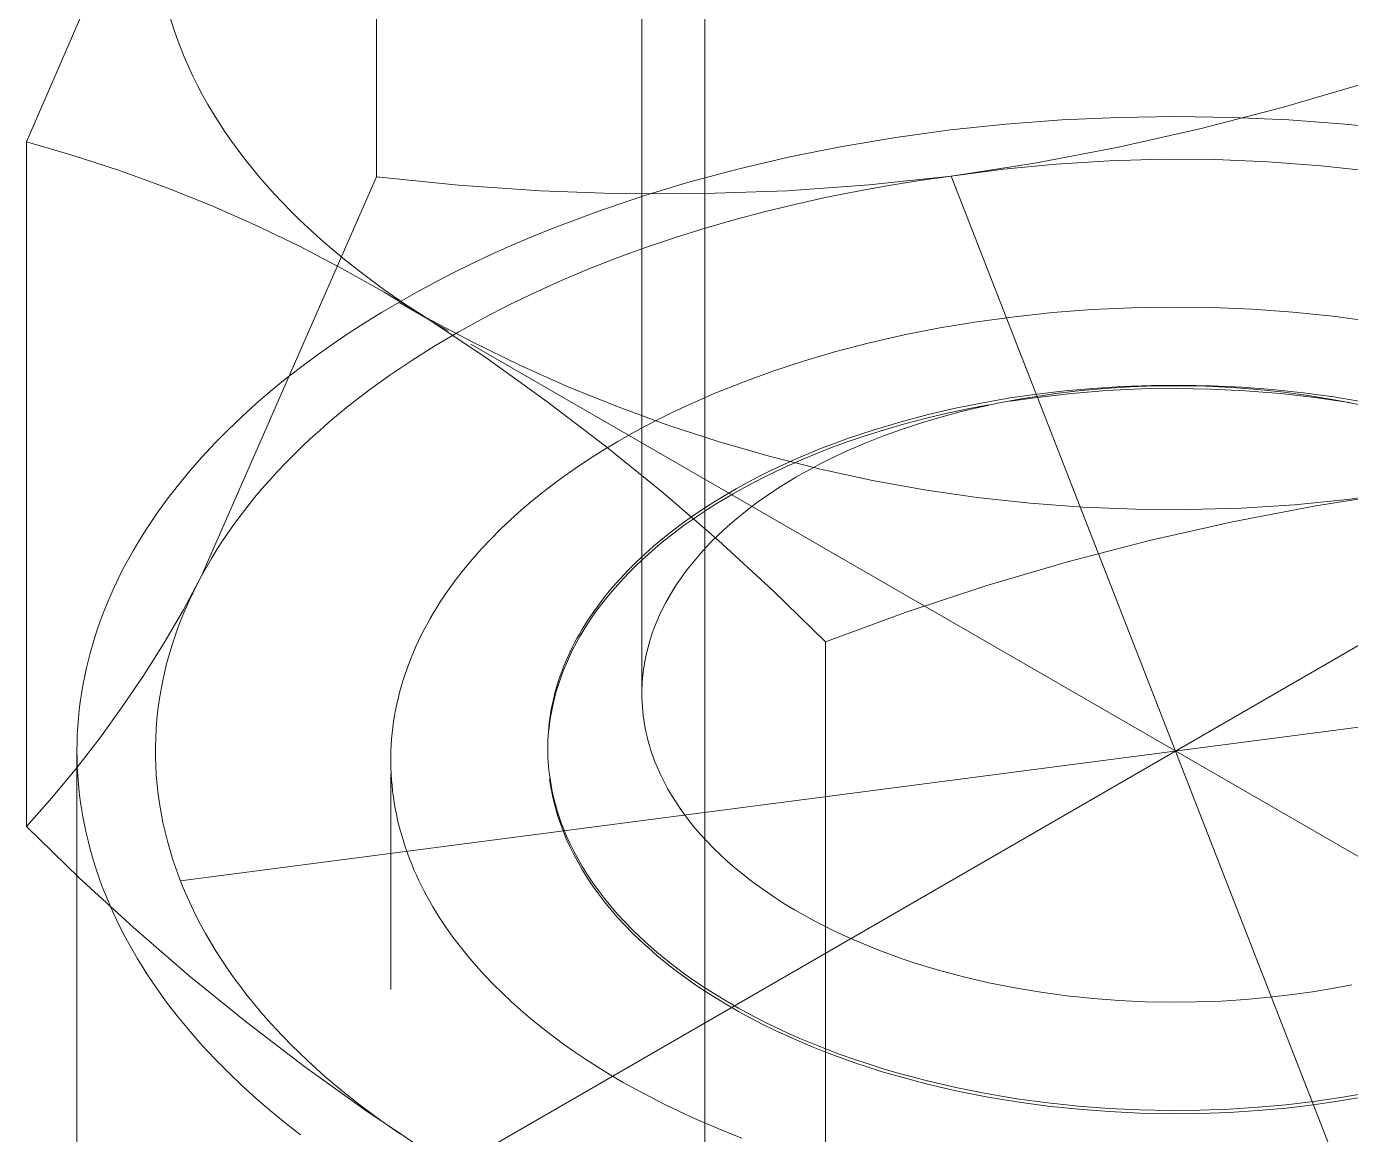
# Model space of a CAD drawing. Header units: inches. Extents: x -14 to 184, y -4 to 134.
# Drawn here: x 101.9169 to 102.2491, y 63.6651 to 63.9429 of the extents above; entities that cross this region are included whole.
import ezdxf

# ---------------------------------------------------------------- set-up
doc = ezdxf.new("R2010")
doc.units = ezdxf.units.IN
doc.linetypes.add('HIDDEN', pattern=[1.905, 1.27, -0.635])
doc.layers.add('ZANO_R', color=7, linetype='Continuous', lineweight=0)
doc.layers.add('ZANO_R_przerywana', color=250, linetype='HIDDEN', lineweight=0)

msp = doc.modelspace()

# ---------------------------------------------------------------- linework, layer by layer
at = {"layer": 'ZANO_R'}
for p, q in [((102.07128, 63.77559), (102.07128, 64.09901)), ((102.0047, 63.90529), (102.0047, 64.07691)), ((102.08703, 63.58622), (102.08703, 64.0649)), ((101.91689, 63.91401), (101.95845, 64.00972)), ((101.95299, 63.94498), (101.95376, 63.94255)), ((101.95376, 63.94255), (101.9546, 63.94012)), ((101.9546, 63.94012), (101.9555, 63.93771)), ((101.9555, 63.93771), (101.95648, 63.9353)), ((101.95648, 63.9353), (101.95753, 63.9329)), ((101.95753, 63.9329), (101.95865, 63.93051)), ((101.95865, 63.93051), (101.95983, 63.92813)), ((101.95983, 63.92813), (101.96108, 63.92577)), ((102.2527, 63.92878), (102.23225, 63.92275)), ((101.96108, 63.92577), (101.9624, 63.92342)), ((101.9624, 63.92342), (101.96379, 63.92109)), ((101.96379, 63.92109), (101.96524, 63.91877)), ((102.17667, 63.91953), (102.19088, 63.92017)), ((102.19088, 63.92017), (102.20514, 63.92038)), ((102.20514, 63.92038), (102.2194, 63.92017)), ((102.23225, 63.92275), (102.21162, 63.91739)), ((102.2194, 63.92017), (102.2336, 63.91953)), ((101.96524, 63.91877), (101.96676, 63.91647)), ((102.13497, 63.91514), (102.14867, 63.91701)), ((102.14867, 63.91701), (102.16259, 63.91848)), ((102.16259, 63.91848), (102.17667, 63.91953)), ((102.21162, 63.91739), (102.19082, 63.91271)), ((102.2336, 63.91953), (102.24769, 63.91848)), ((102.24769, 63.91848), (102.26161, 63.91701)), ((101.91689, 63.91401), (101.91689, 63.74239)), ((101.92861, 63.91061), (101.91689, 63.91401)), ((101.96676, 63.91647), (101.96834, 63.91419)), ((101.96834, 63.91419), (101.96999, 63.91193)), ((102.12154, 63.91289), (102.13497, 63.91514)), ((101.94021, 63.90682), (101.92861, 63.91061)), ((101.96999, 63.91193), (101.9717, 63.90968)), ((102.09568, 63.90729), (102.10843, 63.91026)), ((102.10843, 63.91026), (102.12154, 63.91289)), ((102.19082, 63.91271), (102.16988, 63.90871)), ((101.95168, 63.90265), (101.94021, 63.90682)), ((101.9717, 63.90968), (101.97347, 63.90746)), ((101.97347, 63.90746), (101.9753, 63.90525)), ((102.08333, 63.904), (102.09568, 63.90729)), ((102.16988, 63.90871), (102.14883, 63.9054)), ((102.16201, 63.90714), (102.14883, 63.9054)), ((102.17525, 63.90844), (102.16201, 63.90714)), ((102.18852, 63.90927), (102.17525, 63.90844)), ((102.20182, 63.90965), (102.18852, 63.90927)), ((102.21512, 63.90958), (102.20182, 63.90965)), ((102.22841, 63.90904), (102.21512, 63.90958)), ((102.24167, 63.90805), (102.22841, 63.90904)), ((102.2549, 63.9066), (102.24167, 63.90805)), ((102.0047, 63.90529), (101.96079, 63.80518)), ((101.9753, 63.90525), (101.97718, 63.90307)), ((102.02523, 63.90315), (102.0047, 63.90529)), ((102.07141, 63.9004), (102.08333, 63.904)), ((102.14883, 63.9054), (102.1283, 63.90323)), ((102.14102, 63.90431), (102.13322, 63.90306)), ((102.14883, 63.9054), (102.14102, 63.90431)), ((102.14883, 63.9054), (102.26145, 63.61715)), ((101.96301, 63.89811), (101.95168, 63.90265)), ((101.97718, 63.90307), (101.97913, 63.90091)), ((101.97913, 63.90091), (101.98113, 63.89878)), ((102.04582, 63.90173), (102.02523, 63.90315)), ((102.06645, 63.90102), (102.04582, 63.90173)), ((102.05995, 63.89651), (102.07141, 63.9004)), ((102.08709, 63.90104), (102.06645, 63.90102)), ((102.10771, 63.90177), (102.08709, 63.90104)), ((102.1283, 63.90323), (102.10771, 63.90177)), ((102.11767, 63.90012), (102.10995, 63.89842)), ((102.12543, 63.90167), (102.11767, 63.90012)), ((102.13322, 63.90306), (102.12543, 63.90167)), ((101.97419, 63.8932), (101.96301, 63.89811)), ((101.98113, 63.89878), (101.98319, 63.89667)), ((101.98319, 63.89667), (101.9853, 63.89458)), ((102.10995, 63.89842), (102.10228, 63.89656)), ((101.9853, 63.89458), (101.98747, 63.89252)), ((102.04898, 63.89237), (102.05995, 63.89651)), ((102.09469, 63.89455), (102.08717, 63.89238)), ((102.10228, 63.89656), (102.09469, 63.89455)), ((101.98519, 63.88793), (101.97419, 63.8932)), ((101.98747, 63.89252), (101.98969, 63.89049)), ((101.98969, 63.89049), (101.99196, 63.88848)), ((102.03851, 63.88801), (102.04368, 63.89022)), ((102.04368, 63.89022), (102.04898, 63.89237)), ((102.07975, 63.89007), (102.07243, 63.8876)), ((102.08717, 63.89238), (102.07975, 63.89007)), ((101.99602, 63.8823), (101.98519, 63.88793)), ((101.99196, 63.88848), (101.99664, 63.88455)), ((102.03347, 63.88574), (102.03851, 63.88801)), ((102.07243, 63.8876), (102.06524, 63.88499)), ((101.99664, 63.88455), (102.00151, 63.88073)), ((102.02379, 63.88108), (102.02856, 63.88343)), ((102.02856, 63.88343), (102.03347, 63.88574)), ((102.06524, 63.88499), (102.05818, 63.88223)), ((102.00666, 63.87632), (101.99602, 63.8823)), ((102.00151, 63.88073), (102.00655, 63.87703)), ((102.01915, 63.87868), (102.02379, 63.88108)), ((102.05818, 63.88223), (102.05127, 63.87933)), ((102.00655, 63.87703), (102.01175, 63.87345)), ((102.01464, 63.87625), (102.01915, 63.87868)), ((102.05127, 63.87933), (102.04452, 63.87629)), ((102.00599, 63.87126), (102.01026, 63.87378)), ((102.0171, 63.87), (102.00666, 63.87632)), ((102.01026, 63.87378), (102.01464, 63.87625)), ((102.01026, 63.87378), (102.02264, 63.86664)), ((102.01175, 63.87345), (102.0171, 63.87)), ((102.04452, 63.87629), (102.03795, 63.87313)), ((102.00177, 63.86865), (102.00599, 63.87126)), ((102.03795, 63.87313), (102.03155, 63.86983)), ((102.15529, 63.8689), (102.16475, 63.87019)), ((102.16475, 63.87019), (102.17441, 63.87122)), ((102.17441, 63.87122), (102.18423, 63.87197)), ((102.18423, 63.87197), (102.19419, 63.87243)), ((102.19419, 63.87243), (102.20424, 63.87261)), ((102.20424, 63.87261), (102.21434, 63.87248)), ((102.21434, 63.87248), (102.22446, 63.87206)), ((102.22446, 63.87206), (102.23456, 63.87133)), ((102.23456, 63.87133), (102.24459, 63.8703)), ((102.24459, 63.8703), (102.25452, 63.86897)), ((101.99762, 63.86597), (102.00177, 63.86865)), ((102.03244, 63.85971), (102.0171, 63.87)), ((102.0171, 63.87), (102.02886, 63.86377)), ((102.03155, 63.86983), (102.02535, 63.86641)), ((102.13707, 63.8656), (102.14605, 63.86737)), ((102.14605, 63.86737), (102.15529, 63.8689)), ((101.99354, 63.86322), (101.99762, 63.86597)), ((102.01026, 63.64876), (102.38492, 63.86507)), ((102.02535, 63.86641), (102.01936, 63.86288)), ((102.02886, 63.86377), (102.04082, 63.85795)), ((102.11996, 63.86142), (102.12837, 63.86361)), ((102.12837, 63.86361), (102.13707, 63.8656)), ((101.98562, 63.85747), (101.98954, 63.86038)), ((101.98954, 63.86038), (101.99354, 63.86322)), ((102.01936, 63.86288), (102.01358, 63.85924)), ((102.02838, 63.86332), (102.40001, 63.64876)), ((102.11186, 63.85904), (102.11996, 63.86142)), ((101.98179, 63.85449), (101.98562, 63.85747)), ((102.01358, 63.85924), (102.00802, 63.85549)), ((102.04746, 63.84895), (102.03244, 63.85971)), ((102.04082, 63.85795), (102.05297, 63.85254)), ((102.1041, 63.8565), (102.11186, 63.85904)), ((101.97806, 63.85143), (101.98179, 63.85449)), ((102.00802, 63.85549), (102.0027, 63.85165)), ((102.08945, 63.85091), (102.09667, 63.8538)), ((102.09667, 63.8538), (102.1041, 63.8565)), ((101.97442, 63.8483), (101.97806, 63.85143)), ((102.0027, 63.85165), (101.99761, 63.84772)), ((102.05297, 63.85254), (102.0653, 63.84756)), ((102.08234, 63.84779), (102.08945, 63.85091)), ((102.16367, 63.8498), (102.17048, 63.85078)), ((102.16589, 63.84948), (102.1708, 63.85029)), ((102.17048, 63.85078), (102.17737, 63.85158)), ((102.17048, 63.84996), (102.17916, 63.85094)), ((102.1708, 63.85029), (102.17568, 63.85098)), ((102.17568, 63.85098), (102.18153, 63.85166)), ((102.17737, 63.85158), (102.18443, 63.85222)), ((102.17916, 63.85094), (102.18786, 63.85164)), ((102.18153, 63.85166), (102.18753, 63.8522)), ((102.18443, 63.85222), (102.19165, 63.85267)), ((102.18753, 63.8522), (102.19367, 63.85259)), ((102.18786, 63.85164), (102.19658, 63.85206)), ((102.19165, 63.85267), (102.19902, 63.85294)), ((102.19367, 63.85259), (102.19993, 63.85282)), ((102.19658, 63.85206), (102.2053, 63.85219)), ((102.19902, 63.85294), (102.2065, 63.85301)), ((102.19993, 63.85282), (102.2063, 63.85287)), ((102.2053, 63.85219), (102.21403, 63.85204)), ((102.2063, 63.85287), (102.21275, 63.85275)), ((102.2065, 63.85301), (102.21409, 63.85286)), ((102.21275, 63.85275), (102.21926, 63.85244)), ((102.21403, 63.85204), (102.22275, 63.85161)), ((102.21409, 63.85286), (102.22175, 63.8525)), ((102.21926, 63.85244), (102.22581, 63.85195)), ((102.22175, 63.8525), (102.22946, 63.85192)), ((102.22275, 63.85161), (102.23145, 63.8509)), ((102.22581, 63.85195), (102.23238, 63.85126)), ((102.22946, 63.85192), (102.23719, 63.8511)), ((102.23145, 63.8509), (102.24012, 63.84991)), ((102.23238, 63.85126), (102.23895, 63.85037)), ((102.23719, 63.8511), (102.24491, 63.85006)), ((102.23895, 63.85037), (102.24547, 63.84928)), ((101.97089, 63.84509), (101.97442, 63.8483)), ((101.99761, 63.84772), (101.99277, 63.84371)), ((102.06215, 63.83775), (102.04746, 63.84895)), ((102.0653, 63.84756), (102.0778, 63.843)), ((102.07884, 63.84613), (102.08234, 63.84779)), ((102.14311, 63.84566), (102.14996, 63.84724)), ((102.14784, 63.84596), (102.15303, 63.84707)), ((102.14996, 63.84724), (102.15682, 63.84862)), ((102.15114, 63.84631), (102.15605, 63.84749)), ((102.15303, 63.84707), (102.15822, 63.84806)), ((102.15605, 63.84749), (102.16097, 63.84855)), ((102.15682, 63.84862), (102.16367, 63.8498)), ((102.16097, 63.84855), (102.16589, 63.84948)), ((102.16367, 63.84898), (102.17048, 63.84996)), ((102.24012, 63.84991), (102.24876, 63.84863)), ((102.24491, 63.85006), (102.25259, 63.84878)), ((102.24547, 63.84928), (102.25194, 63.848)), ((101.96747, 63.84182), (101.97089, 63.84509)), ((101.99277, 63.84371), (101.99044, 63.84168)), ((102.07196, 63.84265), (102.07538, 63.84442)), ((102.07538, 63.84442), (102.07884, 63.84613)), ((102.12955, 63.84185), (102.1363, 63.84386)), ((102.1363, 63.84386), (102.14311, 63.84566)), ((102.13664, 63.84199), (102.14142, 63.84356)), ((102.13751, 63.84338), (102.14266, 63.84473)), ((102.14142, 63.84356), (102.14626, 63.845)), ((102.14266, 63.84473), (102.14784, 63.84596)), ((102.14626, 63.845), (102.15114, 63.84631)), ((101.96417, 63.83848), (101.96747, 63.84182)), ((101.99044, 63.84168), (101.98818, 63.83962)), ((102.06526, 63.83893), (102.06859, 63.84082)), ((102.06859, 63.84082), (102.07196, 63.84265)), ((102.0778, 63.843), (102.09044, 63.83887)), ((102.1223, 63.8386), (102.12732, 63.84032)), ((102.1229, 63.83963), (102.12955, 63.84185)), ((102.1273, 63.83846), (102.13193, 63.84029)), ((102.12732, 63.84032), (102.13239, 63.84191)), ((102.13193, 63.84029), (102.13664, 63.84199)), ((102.13239, 63.84191), (102.13751, 63.84338)), ((101.96098, 63.83507), (101.96417, 63.83848)), ((101.98598, 63.83755), (101.98384, 63.83547)), ((101.98818, 63.83962), (101.98598, 63.83755)), ((102.05879, 63.83497), (102.062, 63.83698)), ((102.062, 63.83698), (102.06526, 63.83893)), ((102.0765, 63.82611), (102.06215, 63.83775)), ((102.09044, 63.83887), (102.10322, 63.83519)), ((102.11316, 63.83589), (102.11637, 63.83719)), ((102.11637, 63.83719), (102.11962, 63.83843)), ((102.11736, 63.83676), (102.1223, 63.8386)), ((102.11962, 63.83843), (102.1229, 63.83963)), ((102.12277, 63.83651), (102.1273, 63.83846)), ((101.95793, 63.8316), (101.96098, 63.83507)), ((101.98384, 63.83547), (101.98177, 63.83337)), ((102.05565, 63.8329), (102.05879, 63.83497)), ((102.10322, 63.83519), (102.11612, 63.83194)), ((102.10687, 63.83314), (102.10999, 63.83454)), ((102.10774, 63.83272), (102.1125, 63.8348)), ((102.10999, 63.83454), (102.11316, 63.83589)), ((102.1125, 63.8348), (102.11736, 63.83676)), ((102.11619, 63.83335), (102.11835, 63.83443)), ((102.11835, 63.83443), (102.12277, 63.83651)), ((101.955, 63.82806), (101.95793, 63.8316)), ((101.97976, 63.83126), (101.97782, 63.82913)), ((101.98177, 63.83337), (101.97976, 63.83126)), ((102.04958, 63.8286), (102.05258, 63.83078)), ((102.05258, 63.83078), (102.05565, 63.8329)), ((102.09856, 63.82821), (102.10309, 63.83052)), ((102.10078, 63.83018), (102.1038, 63.83168)), ((102.10309, 63.83052), (102.10774, 63.83272)), ((102.1038, 63.83168), (102.10687, 63.83314)), ((102.10993, 63.82992), (102.11198, 63.83109)), ((102.11198, 63.83109), (102.11407, 63.83223)), ((102.11407, 63.83223), (102.11619, 63.83335)), ((102.11612, 63.83194), (102.12912, 63.82914)), ((101.95222, 63.82447), (101.955, 63.82806)), ((101.97594, 63.82699), (101.97413, 63.82485)), ((101.97782, 63.82913), (101.97594, 63.82699)), ((102.04666, 63.82637), (102.04958, 63.8286)), ((102.09207, 63.82537), (102.09491, 63.82702)), ((102.09417, 63.82579), (102.09856, 63.82821)), ((102.09491, 63.82702), (102.09781, 63.82863)), ((102.09781, 63.82863), (102.10078, 63.83018)), ((102.10402, 63.82623), (102.10595, 63.82749)), ((102.10595, 63.82749), (102.10792, 63.82872)), ((102.10792, 63.82872), (102.10993, 63.82992)), ((102.12912, 63.82914), (102.14221, 63.82679)), ((101.94957, 63.82081), (101.95222, 63.82447)), ((101.97413, 63.82485), (101.97239, 63.82269)), ((102.04106, 63.82175), (102.04382, 63.82409)), ((102.04382, 63.82409), (102.04666, 63.82637)), ((102.09048, 63.81404), (102.0765, 63.82611)), ((102.08659, 63.82194), (102.0893, 63.82368)), ((102.0893, 63.82368), (102.09207, 63.82537)), ((102.08993, 63.82326), (102.09417, 63.82579)), ((102.09851, 63.82232), (102.1003, 63.82365)), ((102.1003, 63.82365), (102.10214, 63.82495)), ((102.10214, 63.82495), (102.10402, 63.82623)), ((102.14221, 63.82679), (102.15538, 63.82488)), ((102.15538, 63.82488), (102.1686, 63.82344)), ((102.23502, 63.82305), (102.24826, 63.82434)), ((102.26145, 63.82609), (102.24039, 63.82278)), ((102.24826, 63.82434), (102.26145, 63.82609)), ((101.94707, 63.81711), (101.94957, 63.82081)), ((101.97071, 63.82052), (101.9691, 63.81834)), ((101.97239, 63.82269), (101.97071, 63.82052)), ((102.03839, 63.81936), (102.04106, 63.82175)), ((102.08386, 63.81927), (102.08584, 63.82062)), ((102.08396, 63.82016), (102.08659, 63.82194)), ((102.08584, 63.82062), (102.08786, 63.82195)), ((102.08786, 63.82195), (102.08993, 63.82326)), ((102.09508, 63.81959), (102.09677, 63.82096)), ((102.09677, 63.82096), (102.09851, 63.82232)), ((102.1686, 63.82344), (102.18186, 63.82245)), ((102.18186, 63.82245), (102.19515, 63.82191)), ((102.19515, 63.82191), (102.20845, 63.82183)), ((102.20845, 63.82183), (102.22175, 63.82221)), ((102.24039, 63.82278), (102.21945, 63.81877)), ((102.22175, 63.82221), (102.23502, 63.82305)), ((101.94588, 63.81523), (101.94707, 63.81711)), ((101.9691, 63.81834), (101.96755, 63.81616)), ((102.03581, 63.81692), (102.03839, 63.81936)), ((102.07893, 63.81647), (102.08141, 63.81833)), ((102.08003, 63.81649), (102.08192, 63.81789)), ((102.08141, 63.81833), (102.08396, 63.82016)), ((102.08192, 63.81789), (102.08386, 63.81927)), ((102.09186, 63.81677), (102.09345, 63.81819)), ((102.09345, 63.81819), (102.09508, 63.81959)), ((102.21945, 63.81877), (102.19865, 63.81409)), ((101.94472, 63.81335), (101.94588, 63.81523)), ((101.96607, 63.81397), (101.96465, 63.81178)), ((101.96755, 63.81616), (101.96607, 63.81397)), ((102.03096, 63.81191), (102.03334, 63.81444)), ((102.03334, 63.81444), (102.03581, 63.81692)), ((102.07423, 63.81263), (102.07654, 63.81457)), ((102.07464, 63.81216), (102.07639, 63.81363)), ((102.07639, 63.81363), (102.07818, 63.81507)), ((102.07654, 63.81457), (102.07893, 63.81647)), ((102.07818, 63.81507), (102.08003, 63.81649)), ((102.08744, 63.8124), (102.08885, 63.81387)), ((102.08885, 63.81387), (102.09033, 63.81533)), ((102.09033, 63.81533), (102.09186, 63.81677)), ((102.10409, 63.80155), (102.09048, 63.81404)), ((102.19865, 63.81409), (102.17802, 63.80873)), ((101.94253, 63.80954), (101.94361, 63.81145)), ((101.94361, 63.81145), (101.94472, 63.81335)), ((101.96465, 63.81178), (101.9633, 63.80958)), ((102.02868, 63.80934), (102.03096, 63.81191)), ((102.06987, 63.80865), (102.07201, 63.81066)), ((102.07128, 63.80917), (102.07293, 63.81068)), ((102.07201, 63.81066), (102.07423, 63.81263)), ((102.07293, 63.81068), (102.07464, 63.81216)), ((102.08477, 63.8094), (102.08607, 63.81091)), ((102.08607, 63.81091), (102.08744, 63.8124)), ((101.9405, 63.80568), (101.94149, 63.80761)), ((101.94149, 63.80761), (101.94253, 63.80954)), ((101.96201, 63.80738), (101.96079, 63.80518)), ((101.9633, 63.80958), (101.96201, 63.80738)), ((102.02652, 63.80672), (102.02868, 63.80934)), ((102.06783, 63.80661), (102.06987, 63.80865)), ((102.06814, 63.80611), (102.06969, 63.80765)), ((102.06969, 63.80765), (102.07128, 63.80917)), ((102.08234, 63.80635), (102.08352, 63.80788)), ((102.08352, 63.80788), (102.08477, 63.8094)), ((102.17802, 63.80873), (102.15757, 63.8027)), ((101.93863, 63.80178), (101.93954, 63.80374)), ((101.93954, 63.80374), (101.9405, 63.80568)), ((101.96079, 63.80518), (101.95624, 63.79672)), ((101.96079, 63.80518), (101.95967, 63.80305)), ((102.02251, 63.80138), (102.02446, 63.80407)), ((102.02446, 63.80407), (102.02652, 63.80672)), ((102.06403, 63.80246), (102.06588, 63.80455)), ((102.06521, 63.80298), (102.06665, 63.80455)), ((102.06588, 63.80455), (102.06783, 63.80661)), ((102.06665, 63.80455), (102.06814, 63.80611)), ((102.08014, 63.80325), (102.08121, 63.8048)), ((102.08121, 63.8048), (102.08234, 63.80635)), ((101.93776, 63.79982), (101.93863, 63.80178)), ((101.95861, 63.8009), (101.95759, 63.79873)), ((101.95967, 63.80305), (101.95861, 63.8009)), ((102.02158, 63.80002), (102.02251, 63.80138)), ((102.06062, 63.79821), (102.06227, 63.80034)), ((102.06227, 63.80034), (102.06403, 63.80246)), ((102.06249, 63.7998), (102.06382, 63.8014)), ((102.06382, 63.8014), (102.06521, 63.80298)), ((102.07819, 63.80011), (102.07914, 63.80168)), ((102.07914, 63.80168), (102.08014, 63.80325)), ((102.11732, 63.78866), (102.10409, 63.80155)), ((102.15757, 63.8027), (102.13733, 63.79601)), ((101.93614, 63.79586), (101.93693, 63.79785)), ((101.93693, 63.79785), (101.93776, 63.79982)), ((101.95759, 63.79873), (101.95663, 63.79655)), ((102.01898, 63.7959), (102.01982, 63.79728)), ((102.01982, 63.79728), (102.02069, 63.79865)), ((102.02069, 63.79865), (102.02158, 63.80002)), ((102.05905, 63.79605), (102.06062, 63.79821)), ((102.06, 63.79656), (102.06122, 63.79818)), ((102.06122, 63.79818), (102.06249, 63.7998)), ((102.07649, 63.79694), (102.07731, 63.79853)), ((102.07731, 63.79853), (102.07819, 63.80011)), ((101.93469, 63.79188), (101.93539, 63.79387)), ((101.93539, 63.79387), (101.93614, 63.79586)), ((101.95624, 63.79672), (101.95141, 63.78842)), ((101.95573, 63.79435), (101.95488, 63.79213)), ((101.9555, 63.72876), (102.45477, 63.79378)), ((101.95663, 63.79655), (101.95573, 63.79435)), ((102.01739, 63.79311), (102.01817, 63.79451)), ((102.01817, 63.79451), (102.01898, 63.7959)), ((102.0569, 63.79278), (102.05759, 63.79387)), ((102.05759, 63.79387), (102.05831, 63.79496)), ((102.05774, 63.79328), (102.05884, 63.79493)), ((102.05831, 63.79496), (102.05905, 63.79605)), ((102.05884, 63.79493), (102.06, 63.79656)), ((102.07439, 63.79215), (102.07503, 63.79375)), ((102.07503, 63.79375), (102.07573, 63.79535)), ((102.07573, 63.79535), (102.07649, 63.79694)), ((102.13733, 63.79601), (102.11732, 63.78866)), ((101.93403, 63.78987), (101.93469, 63.79188)), ((101.95488, 63.79213), (101.95408, 63.7899)), ((102.01592, 63.7903), (102.01664, 63.79171)), ((102.01664, 63.79171), (102.01739, 63.79311)), ((102.05498, 63.78948), (102.05559, 63.79059)), ((102.05559, 63.79059), (102.05623, 63.79169)), ((102.05571, 63.78997), (102.05669, 63.79163)), ((102.05623, 63.79169), (102.0569, 63.79278)), ((102.05669, 63.79163), (102.05774, 63.79328)), ((102.07329, 63.78895), (102.07381, 63.79055)), ((102.07381, 63.79055), (102.07439, 63.79215)), ((101.93285, 63.78584), (101.93342, 63.78786)), ((101.93342, 63.78786), (101.93403, 63.78987)), ((101.95141, 63.78842), (101.9463, 63.78028)), ((101.95335, 63.78766), (101.95267, 63.7854)), ((101.95408, 63.7899), (101.95335, 63.78766)), ((102.01396, 63.78604), (102.01458, 63.78747)), ((102.01458, 63.78747), (102.01524, 63.78889)), ((102.01524, 63.78889), (102.01592, 63.7903)), ((102.05328, 63.78616), (102.05382, 63.78727)), ((102.05382, 63.78727), (102.05438, 63.78838)), ((102.0539, 63.78662), (102.05478, 63.7883)), ((102.05438, 63.78838), (102.05498, 63.78948)), ((102.05478, 63.7883), (102.05571, 63.78997)), ((102.07244, 63.78575), (102.07284, 63.78735)), ((102.07284, 63.78735), (102.07329, 63.78895)), ((102.11732, 63.61704), (102.11732, 63.78866)), ((101.93185, 63.78178), (101.93233, 63.78381)), ((101.93233, 63.78381), (101.93285, 63.78584)), ((101.95267, 63.7854), (101.95205, 63.78313)), ((102.01281, 63.78318), (102.01337, 63.78461)), ((102.01337, 63.78461), (102.01396, 63.78604)), ((102.05181, 63.78282), (102.05227, 63.78394)), ((102.05227, 63.78394), (102.05276, 63.78505)), ((102.05233, 63.78326), (102.05309, 63.78495)), ((102.05276, 63.78505), (102.05328, 63.78616)), ((102.05309, 63.78495), (102.0539, 63.78662)), ((102.07196, 63.78336), (102.0721, 63.78416)), ((102.0721, 63.78416), (102.07226, 63.78496)), ((102.07226, 63.78496), (102.07244, 63.78575)), ((101.93141, 63.77974), (101.93185, 63.78178)), ((101.95149, 63.78085), (101.95099, 63.77856)), ((101.95205, 63.78313), (101.95149, 63.78085)), ((102.01179, 63.78029), (102.01228, 63.78174)), ((102.01228, 63.78174), (102.01281, 63.78318)), ((102.05056, 63.77948), (102.05095, 63.78059)), ((102.05095, 63.78059), (102.05137, 63.78171)), ((102.05099, 63.77989), (102.05163, 63.78158)), ((102.05137, 63.78171), (102.05181, 63.78282)), ((102.05163, 63.78158), (102.05233, 63.78326)), ((102.07152, 63.78019), (102.0716, 63.78098)), ((102.0716, 63.78098), (102.07171, 63.78177)), ((102.07171, 63.78177), (102.07182, 63.78257)), ((102.07182, 63.78257), (102.07196, 63.78336)), ((101.93067, 63.77566), (101.93102, 63.7777)), ((101.93102, 63.7777), (101.93141, 63.77974)), ((101.9463, 63.78028), (101.94093, 63.77232)), ((101.95099, 63.77856), (101.95055, 63.77625)), ((102.0105, 63.77594), (102.01089, 63.7774)), ((102.01089, 63.7774), (102.01132, 63.77885)), ((102.01132, 63.77885), (102.01179, 63.78029)), ((102.04955, 63.77613), (102.04986, 63.77725)), ((102.04986, 63.77725), (102.0502, 63.77836)), ((102.04989, 63.77652), (102.05041, 63.7782)), ((102.0502, 63.77836), (102.05056, 63.77948)), ((102.05041, 63.7782), (102.05099, 63.77989)), ((102.0713, 63.77704), (102.07133, 63.77783)), ((102.07133, 63.77783), (102.07138, 63.77861)), ((102.07138, 63.77861), (102.07144, 63.7794)), ((102.07144, 63.7794), (102.07152, 63.78019)), ((101.93038, 63.77361), (101.93067, 63.77566)), ((101.95017, 63.77394), (101.94986, 63.77162)), ((101.95055, 63.77625), (101.95017, 63.77394)), ((102.0098, 63.77303), (102.01013, 63.77449)), ((102.01013, 63.77449), (102.0105, 63.77594)), ((102.04875, 63.77279), (102.04899, 63.7739)), ((102.04899, 63.7739), (102.04926, 63.77502)), ((102.049, 63.77314), (102.04942, 63.77483)), ((102.04926, 63.77502), (102.04955, 63.77613)), ((102.04942, 63.77483), (102.04989, 63.77652)), ((102.07128, 63.77626), (102.0713, 63.77704)), ((102.07129, 63.77451), (102.07128, 63.77559)), ((102.07134, 63.77342), (102.07129, 63.77451)), ((101.92992, 63.7695), (101.93012, 63.77156)), ((101.93012, 63.77156), (101.93038, 63.77361)), ((101.94093, 63.77232), (101.93529, 63.76454)), ((101.94986, 63.77162), (101.94961, 63.76929)), ((102.00924, 63.77012), (102.0095, 63.77157)), ((102.0095, 63.77157), (102.0098, 63.77303)), ((102.04818, 63.76946), (102.04834, 63.77057)), ((102.04834, 63.77057), (102.04854, 63.77168)), ((102.04835, 63.76978), (102.04865, 63.77146)), ((102.04854, 63.77168), (102.04875, 63.77279)), ((102.04865, 63.77146), (102.049, 63.77314)), ((102.0714, 63.77234), (102.07134, 63.77342)), ((102.0715, 63.77125), (102.0714, 63.77234)), ((102.07161, 63.77017), (102.0715, 63.77125)), ((101.92964, 63.76539), (101.92975, 63.76745)), ((101.92975, 63.76745), (101.92992, 63.7695)), ((101.94961, 63.76929), (101.94942, 63.76695)), ((102.00864, 63.76573), (102.0088, 63.76719)), ((102.0088, 63.76719), (102.009, 63.76865)), ((102.009, 63.76865), (102.00924, 63.77012)), ((102.04781, 63.76616), (102.04791, 63.76726)), ((102.04791, 63.76726), (102.04803, 63.76836)), ((102.04791, 63.76644), (102.0481, 63.76811)), ((102.04803, 63.76836), (102.04818, 63.76946)), ((102.0481, 63.76811), (102.04835, 63.76978)), ((102.07176, 63.76909), (102.07161, 63.77017)), ((102.07193, 63.76801), (102.07176, 63.76909)), ((102.07212, 63.76694), (102.07193, 63.76801)), ((101.93529, 63.76454), (101.9294, 63.75696)), ((101.92957, 63.76333), (101.92964, 63.76539)), ((101.9493, 63.76461), (101.94924, 63.76226)), ((101.94942, 63.76695), (101.9493, 63.76461)), ((102.0084, 63.76281), (102.0085, 63.76427)), ((102.0085, 63.76427), (102.00864, 63.76573)), ((102.04766, 63.76288), (102.04769, 63.76397)), ((102.04769, 63.76397), (102.04774, 63.76506)), ((102.04774, 63.76506), (102.04781, 63.76616)), ((102.07234, 63.76587), (102.07212, 63.76694)), ((102.07258, 63.7648), (102.07234, 63.76587)), ((102.07285, 63.76374), (102.07258, 63.7648)), ((101.92955, 63.76127), (101.92957, 63.76333)), ((101.92955, 63.50411), (101.92955, 63.76127)), ((101.92957, 63.75921), (101.92955, 63.76127)), ((101.94924, 63.76226), (101.94924, 63.75991)), ((102.00829, 63.75989), (102.00833, 63.76135)), ((102.00833, 63.76135), (102.0084, 63.76281)), ((102.04766, 63.76179), (102.04766, 63.76288)), ((102.04767, 63.76071), (102.04766, 63.76179)), ((102.04771, 63.75963), (102.04767, 63.76071)), ((102.07315, 63.76269), (102.07285, 63.76374)), ((102.07347, 63.76165), (102.07315, 63.76269)), ((102.07381, 63.76062), (102.07347, 63.76165)), ((102.07417, 63.7596), (102.07381, 63.76062)), ((101.92964, 63.75715), (101.92957, 63.75921)), ((101.92975, 63.75509), (101.92964, 63.75715)), ((101.94924, 63.75991), (101.94931, 63.75755)), ((101.94931, 63.75755), (101.94945, 63.75519)), ((102.00829, 63.75844), (102.00829, 63.75989)), ((102.00832, 63.75698), (102.00829, 63.75844)), ((102.04778, 63.75855), (102.04771, 63.75963)), ((102.04786, 63.75748), (102.04778, 63.75855)), ((102.04796, 63.75642), (102.04786, 63.75748)), ((102.07456, 63.75859), (102.07417, 63.7596)), ((102.07525, 63.75692), (102.07456, 63.75859)), ((101.9294, 63.75696), (101.92327, 63.74957)), ((101.92992, 63.75304), (101.92975, 63.75509)), ((101.94945, 63.75519), (101.94965, 63.75283)), ((102.00838, 63.75553), (102.00832, 63.75698)), ((102.00847, 63.75408), (102.00838, 63.75553)), ((102.00859, 63.75264), (102.00847, 63.75408)), ((102.04809, 63.75536), (102.04796, 63.75642)), ((102.04823, 63.7543), (102.04809, 63.75536)), ((102.04837, 63.75262), (102.04812, 63.75429)), ((102.0484, 63.75325), (102.04823, 63.7543)), ((102.076, 63.75524), (102.07525, 63.75692)), ((102.07683, 63.75356), (102.076, 63.75524)), ((101.93012, 63.75098), (101.92992, 63.75304)), ((101.93038, 63.74893), (101.93012, 63.75098)), ((101.94965, 63.75283), (101.94992, 63.75046)), ((102.00875, 63.75119), (102.00859, 63.75264)), ((102.00893, 63.74975), (102.00875, 63.75119)), ((102.04867, 63.75096), (102.04837, 63.75262)), ((102.04859, 63.7522), (102.0484, 63.75325)), ((102.0488, 63.75116), (102.04859, 63.7522)), ((102.04903, 63.74931), (102.04867, 63.75096)), ((102.04902, 63.75013), (102.0488, 63.75116)), ((102.07773, 63.75188), (102.07683, 63.75356)), ((102.07871, 63.7502), (102.07773, 63.75188)), ((101.92327, 63.74957), (101.91689, 63.74239)), ((101.93067, 63.74688), (101.93038, 63.74893)), ((101.94992, 63.75046), (101.95025, 63.7481)), ((101.95025, 63.7481), (101.95065, 63.74574)), ((102.00915, 63.74832), (102.00893, 63.74975)), ((102.0094, 63.74689), (102.00915, 63.74832)), ((102.04927, 63.7491), (102.04902, 63.75013)), ((102.04943, 63.74767), (102.04903, 63.74931)), ((102.04954, 63.74808), (102.04927, 63.7491)), ((102.04988, 63.74605), (102.04943, 63.74767)), ((102.04982, 63.74706), (102.04954, 63.74808)), ((102.07976, 63.74851), (102.07871, 63.7502)), ((102.08089, 63.74683), (102.07976, 63.74851)), ((101.93102, 63.74484), (101.93067, 63.74688)), ((101.93141, 63.7428), (101.93102, 63.74484)), ((101.95065, 63.74574), (101.95111, 63.74338)), ((102.00968, 63.74546), (102.0094, 63.74689)), ((102.00999, 63.74404), (102.00968, 63.74546)), ((102.01033, 63.74263), (102.00999, 63.74404)), ((102.05012, 63.74605), (102.04982, 63.74706)), ((102.05038, 63.74443), (102.04988, 63.74605)), ((102.05045, 63.74505), (102.05012, 63.74605)), ((102.05092, 63.74284), (102.05038, 63.74443)), ((102.05078, 63.74405), (102.05045, 63.74505)), ((102.05114, 63.74306), (102.05078, 63.74405)), ((102.0821, 63.74515), (102.08089, 63.74683)), ((102.08338, 63.74348), (102.0821, 63.74515)), ((101.91689, 63.74239), (101.93011, 63.7295)), ((101.93185, 63.74076), (101.93141, 63.7428)), ((101.93233, 63.73873), (101.93185, 63.74076)), ((101.95111, 63.74338), (101.95165, 63.74102)), ((101.95165, 63.74102), (101.95224, 63.73867)), ((102.0107, 63.74122), (102.01033, 63.74263)), ((102.0111, 63.73981), (102.0107, 63.74122)), ((102.05152, 63.74126), (102.05092, 63.74284)), ((102.05152, 63.74208), (102.05114, 63.74306)), ((102.05232, 63.74012), (102.05152, 63.74208)), ((102.05232, 63.7393), (102.05152, 63.74126)), ((102.08474, 63.74181), (102.08338, 63.74348)), ((102.08619, 63.74015), (102.08474, 63.74181)), ((101.93285, 63.7367), (101.93233, 63.73873)), ((101.95224, 63.73867), (101.95291, 63.73632)), ((102.01153, 63.73841), (102.0111, 63.73981)), ((102.01199, 63.73702), (102.01153, 63.73841)), ((102.05321, 63.73815), (102.05232, 63.74012)), ((102.05321, 63.73733), (102.05232, 63.7393)), ((102.05419, 63.73617), (102.05321, 63.73815)), ((102.05419, 63.73535), (102.05321, 63.73733)), ((102.0877, 63.7385), (102.08619, 63.74015)), ((102.0893, 63.73686), (102.0877, 63.7385)), ((101.93342, 63.73468), (101.93285, 63.7367)), ((101.93403, 63.73267), (101.93342, 63.73468)), ((101.95291, 63.73632), (101.95364, 63.73398)), ((101.95364, 63.73398), (101.95443, 63.73164)), ((102.01247, 63.73564), (102.01199, 63.73702)), ((102.01299, 63.73426), (102.01247, 63.73564)), ((102.01353, 63.73289), (102.01299, 63.73426)), ((102.05525, 63.73419), (102.05419, 63.73617)), ((102.05525, 63.73338), (102.05419, 63.73535)), ((102.0564, 63.73221), (102.05525, 63.73419)), ((102.09098, 63.73523), (102.0893, 63.73686)), ((102.09274, 63.73362), (102.09098, 63.73523)), ((101.93469, 63.73067), (101.93403, 63.73267)), ((101.93539, 63.72867), (101.93469, 63.73067)), ((101.95443, 63.73164), (101.95529, 63.72931)), ((102.0141, 63.73153), (102.01353, 63.73289)), ((102.0147, 63.73018), (102.0141, 63.73153)), ((102.0564, 63.73139), (102.05525, 63.73338)), ((102.05764, 63.73023), (102.0564, 63.73221)), ((102.05764, 63.72941), (102.0564, 63.73139)), ((102.09457, 63.73203), (102.09274, 63.73362)), ((102.09648, 63.73046), (102.09457, 63.73203)), ((101.93011, 63.7295), (101.94373, 63.71701)), ((101.93614, 63.72668), (101.93539, 63.72867)), ((101.95529, 63.72931), (101.95621, 63.72699)), ((102.01533, 63.72883), (102.0147, 63.73018)), ((102.01598, 63.72749), (102.01533, 63.72883)), ((102.01666, 63.72616), (102.01598, 63.72749)), ((102.05897, 63.72825), (102.05764, 63.73023)), ((102.05897, 63.72743), (102.05764, 63.72941)), ((102.06039, 63.72628), (102.05897, 63.72825)), ((102.06039, 63.72546), (102.05897, 63.72743)), ((102.09847, 63.7289), (102.09648, 63.73046)), ((102.10054, 63.72737), (102.09847, 63.7289)), ((102.10268, 63.72586), (102.10054, 63.72737)), ((101.93693, 63.72469), (101.93614, 63.72668)), ((101.93776, 63.72272), (101.93693, 63.72469)), ((101.95621, 63.72699), (101.9572, 63.72468)), ((101.9572, 63.72468), (101.95826, 63.72237)), ((102.01736, 63.72485), (102.01666, 63.72616)), ((102.01809, 63.72353), (102.01736, 63.72485)), ((102.0619, 63.72431), (102.06039, 63.72628)), ((102.0619, 63.72349), (102.06039, 63.72546)), ((102.0635, 63.72234), (102.0619, 63.72431)), ((102.10489, 63.72438), (102.10268, 63.72586)), ((102.10718, 63.72292), (102.10489, 63.72438)), ((101.93863, 63.72076), (101.93776, 63.72272)), ((101.93954, 63.7188), (101.93863, 63.72076)), ((101.95826, 63.72237), (101.95938, 63.72008)), ((102.01885, 63.72223), (102.01809, 63.72353)), ((102.02043, 63.71966), (102.01885, 63.72223)), ((102.0635, 63.72153), (102.0619, 63.72349)), ((102.06519, 63.72039), (102.0635, 63.72234)), ((102.06519, 63.71957), (102.0635, 63.72153)), ((102.10953, 63.7215), (102.10718, 63.72292)), ((102.11196, 63.7201), (102.10953, 63.7215)), ((101.9405, 63.71686), (101.93954, 63.7188)), ((101.95938, 63.72008), (101.96056, 63.7178)), ((101.96056, 63.7178), (101.9618, 63.71554)), ((102.0221, 63.71713), (102.02043, 63.71966)), ((102.06698, 63.71845), (102.06519, 63.72039)), ((102.06698, 63.71763), (102.06519, 63.71957)), ((102.06886, 63.71652), (102.06698, 63.71845)), ((102.06886, 63.7157), (102.06698, 63.71763)), ((102.11446, 63.71874), (102.11196, 63.7201)), ((102.11702, 63.71742), (102.11446, 63.71874)), ((102.11964, 63.71613), (102.11702, 63.71742)), ((101.94149, 63.71493), (101.9405, 63.71686)), ((101.94253, 63.71301), (101.94149, 63.71493)), ((101.94373, 63.71701), (101.95771, 63.70494)), ((101.9618, 63.71554), (101.96311, 63.71328)), ((102.02387, 63.71463), (102.0221, 63.71713)), ((102.02573, 63.71219), (102.02387, 63.71463)), ((102.07083, 63.71461), (102.06886, 63.71652)), ((102.07083, 63.71379), (102.06886, 63.7157)), ((102.0729, 63.71271), (102.07083, 63.71461)), ((102.12233, 63.71487), (102.11964, 63.71613)), ((102.12507, 63.71366), (102.12233, 63.71487)), ((101.94361, 63.71109), (101.94253, 63.71301)), ((101.94472, 63.7092), (101.94361, 63.71109)), ((101.96311, 63.71328), (101.96447, 63.71104)), ((101.96447, 63.71104), (101.9659, 63.70882)), ((102.02767, 63.70978), (102.02573, 63.71219)), ((102.0729, 63.7119), (102.07083, 63.71379)), ((102.07506, 63.71084), (102.0729, 63.71271)), ((102.07506, 63.71002), (102.0729, 63.7119)), ((102.07731, 63.70898), (102.07506, 63.71084)), ((102.12787, 63.71248), (102.12507, 63.71366)), ((102.13073, 63.71135), (102.12787, 63.71248)), ((102.13363, 63.71026), (102.13073, 63.71135)), ((101.94588, 63.70731), (101.94472, 63.7092)), ((101.9659, 63.70882), (101.96739, 63.70661)), ((102.02969, 63.70742), (102.02767, 63.70978)), ((102.03179, 63.70511), (102.02969, 63.70742)), ((102.07731, 63.70817), (102.07506, 63.71002)), ((102.07965, 63.70716), (102.07731, 63.70898)), ((102.07965, 63.70634), (102.07731, 63.70817)), ((102.13659, 63.70921), (102.13363, 63.71026)), ((102.13958, 63.70821), (102.13659, 63.70921)), ((102.14262, 63.70725), (102.13958, 63.70821)), ((101.94707, 63.70544), (101.94588, 63.70731)), ((101.94957, 63.70173), (101.94707, 63.70544)), ((101.95771, 63.70494), (101.97205, 63.6933)), ((101.96739, 63.70661), (101.96893, 63.70442)), ((101.96893, 63.70442), (101.97054, 63.70225)), ((102.03396, 63.70284), (102.03179, 63.70511)), ((102.08208, 63.70535), (102.07965, 63.70716)), ((102.08208, 63.70454), (102.07965, 63.70634)), ((102.08459, 63.70358), (102.08208, 63.70535)), ((102.08459, 63.70276), (102.08208, 63.70454)), ((102.1457, 63.70635), (102.14262, 63.70725)), ((102.15196, 63.70467), (102.1457, 63.70635)), ((102.15834, 63.70319), (102.15196, 63.70467)), ((101.95222, 63.69807), (101.94957, 63.70173)), ((101.97054, 63.70225), (101.9722, 63.70009)), ((102.0362, 63.70062), (102.03396, 63.70284)), ((102.0872, 63.70184), (102.08459, 63.70358)), ((102.0872, 63.70102), (102.08459, 63.70276)), ((102.08989, 63.70012), (102.0872, 63.70184)), ((102.08989, 63.69931), (102.0872, 63.70102)), ((102.1648, 63.7019), (102.15834, 63.70319)), ((102.17133, 63.70081), (102.1648, 63.7019)), ((102.17789, 63.69993), (102.17133, 63.70081)), ((102.23951, 63.7009), (102.23459, 63.7002)), ((102.24445, 63.70172), (102.23951, 63.7009)), ((102.2494, 63.70266), (102.24445, 63.70172)), ((101.955, 63.69448), (101.95222, 63.69807)), ((101.9722, 63.70009), (101.97392, 63.69796)), ((101.97392, 63.69796), (101.97569, 63.69584)), ((102.0385, 63.69845), (102.0362, 63.70062)), ((102.04087, 63.69633), (102.0385, 63.69845)), ((102.09266, 63.69845), (102.08989, 63.70012)), ((102.09266, 63.69763), (102.08989, 63.69931)), ((102.09552, 63.69681), (102.09266, 63.69845)), ((102.09552, 63.69599), (102.09266, 63.69763)), ((102.18446, 63.69924), (102.17789, 63.69993)), ((102.19101, 63.69874), (102.18446, 63.69924)), ((102.19753, 63.69843), (102.19101, 63.69874)), ((102.20398, 63.69831), (102.19753, 63.69843)), ((102.21034, 63.69837), (102.20398, 63.69831)), ((102.2166, 63.69859), (102.21034, 63.69837)), ((102.22274, 63.69898), (102.2166, 63.69859)), ((102.22874, 63.69952), (102.22274, 63.69898)), ((102.23459, 63.7002), (102.22874, 63.69952)), ((101.95793, 63.69094), (101.955, 63.69448)), ((101.97569, 63.69584), (101.97752, 63.69375)), ((102.04332, 63.69424), (102.04087, 63.69633)), ((102.04587, 63.69217), (102.04332, 63.69424)), ((102.09846, 63.69521), (102.09552, 63.69681)), ((102.09846, 63.69439), (102.09552, 63.69599)), ((102.10147, 63.69365), (102.09846, 63.69521)), ((102.10147, 63.69283), (102.09846, 63.69439)), ((101.96098, 63.68747), (101.95793, 63.69094)), ((101.97205, 63.6933), (101.98674, 63.6821)), ((101.97752, 63.69375), (101.9794, 63.69167)), ((101.9794, 63.69167), (101.98134, 63.68962)), ((102.04852, 63.69011), (102.04587, 63.69217)), ((102.10456, 63.69213), (102.10147, 63.69365)), ((102.10456, 63.69131), (102.10147, 63.69283)), ((102.10771, 63.69065), (102.10456, 63.69213)), ((102.10771, 63.68984), (102.10456, 63.69131)), ((101.96417, 63.68406), (101.96098, 63.68747)), ((101.98134, 63.68962), (101.98333, 63.68759)), ((101.98333, 63.68759), (101.98536, 63.68558)), ((102.05128, 63.68806), (102.04852, 63.69011)), ((102.05414, 63.68604), (102.05128, 63.68806)), ((102.11094, 63.68922), (102.10771, 63.69065)), ((102.11094, 63.68841), (102.10771, 63.68984)), ((102.11424, 63.68784), (102.11094, 63.68922)), ((102.11424, 63.68702), (102.11094, 63.68841)), ((102.1176, 63.68651), (102.11424, 63.68784)), ((101.98536, 63.68558), (101.98745, 63.6836)), ((102.05711, 63.68404), (102.05414, 63.68604)), ((102.1176, 63.68569), (102.11424, 63.68702)), ((102.12101, 63.68522), (102.1176, 63.68651)), ((102.12101, 63.68441), (102.1176, 63.68569)), ((102.12449, 63.68399), (102.12101, 63.68522)), ((102.12449, 63.68318), (102.12101, 63.68441)), ((101.96747, 63.68072), (101.96417, 63.68406)), ((101.98674, 63.6821), (102.00176, 63.67135)), ((101.98745, 63.6836), (101.99176, 63.6797)), ((102.06018, 63.68207), (102.05711, 63.68404)), ((102.06335, 63.68012), (102.06018, 63.68207)), ((102.12802, 63.68281), (102.12449, 63.68399)), ((102.12802, 63.682), (102.12449, 63.68318)), ((102.13159, 63.68169), (102.12802, 63.68281)), ((102.13159, 63.68087), (102.12802, 63.682)), ((102.13521, 63.68062), (102.13159, 63.68169)), ((102.13521, 63.6798), (102.13159, 63.68087)), ((101.97089, 63.67745), (101.96747, 63.68072)), ((101.97442, 63.67424), (101.97089, 63.67745)), ((101.99176, 63.6797), (101.99626, 63.67591)), ((102.06662, 63.6782), (102.06335, 63.68012)), ((102.07, 63.67632), (102.06662, 63.6782)), ((102.14258, 63.67865), (102.13521, 63.68062)), ((102.14258, 63.67783), (102.13521, 63.6798)), ((102.15008, 63.6769), (102.14258, 63.67865)), ((102.15008, 63.67609), (102.14258, 63.67783)), ((101.97806, 63.67111), (101.97442, 63.67424)), ((101.99626, 63.67591), (102.00093, 63.67223)), ((102.07348, 63.67447), (102.07, 63.67632)), ((102.07706, 63.67265), (102.07348, 63.67447)), ((102.15768, 63.67539), (102.15008, 63.6769)), ((102.15768, 63.67458), (102.15008, 63.67609)), ((102.16536, 63.67411), (102.15768, 63.67539)), ((102.16536, 63.6733), (102.15768, 63.67458)), ((102.17308, 63.67307), (102.16536, 63.67411)), ((102.2466, 63.67437), (102.23979, 63.67339)), ((102.25096, 63.67428), (102.24536, 63.67337)), ((102.25345, 63.67555), (102.2466, 63.67437)), ((101.98179, 63.66805), (101.97806, 63.67111)), ((102.00093, 63.67223), (102.00576, 63.66865)), ((102.00176, 63.67135), (102.0171, 63.66105)), ((102.08073, 63.67088), (102.07706, 63.67265)), ((102.0845, 63.66915), (102.08073, 63.67088)), ((102.17308, 63.67225), (102.16536, 63.6733)), ((102.18081, 63.67226), (102.17308, 63.67307)), ((102.18081, 63.67144), (102.17308, 63.67225)), ((102.18852, 63.67167), (102.18081, 63.67226)), ((102.18852, 63.67086), (102.18081, 63.67144)), ((102.19618, 63.67131), (102.18852, 63.67167)), ((102.19618, 63.6705), (102.18852, 63.67086)), ((102.20377, 63.67117), (102.19618, 63.67131)), ((102.21126, 63.67123), (102.20377, 63.67117)), ((102.21862, 63.6715), (102.21126, 63.67123)), ((102.22585, 63.67196), (102.21862, 63.6715)), ((102.22585, 63.67114), (102.21862, 63.67068)), ((102.23291, 63.67259), (102.22585, 63.67196)), ((102.23291, 63.67177), (102.22585, 63.67114)), ((102.23979, 63.67339), (102.23291, 63.67259)), ((102.23979, 63.67258), (102.23291, 63.67177)), ((102.24536, 63.67337), (102.23979, 63.67258)), ((101.98562, 63.66507), (101.98179, 63.66805)), ((102.00576, 63.66865), (102.01074, 63.66518)), ((102.08837, 63.66746), (102.0845, 63.66915)), ((102.20377, 63.67035), (102.19618, 63.6705)), ((102.21126, 63.67042), (102.20377, 63.67035)), ((102.21862, 63.67068), (102.21126, 63.67042)), ((102.09233, 63.66582), (102.08837, 63.66746)), ((102.09638, 63.66423), (102.09233, 63.66582))]:
    msp.add_line(p, q, dxfattribs=at)
at = {"layer": 'ZANO_R_przerywana', "ltscale": 0.05}
msp.add_line((102.00829, 59.90149), (102.00829, 63.75553), dxfattribs=at)

doc.saveas('drawing.dxf')
